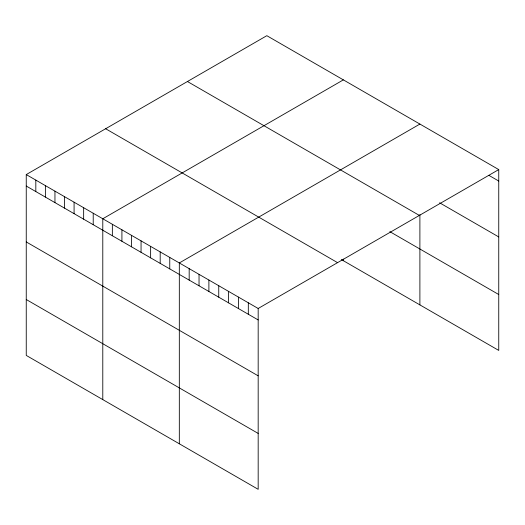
<?xml version="1.0" encoding="UTF-8"?>
<svg xmlns="http://www.w3.org/2000/svg" width="525" height="525" viewBox="0 0 525 525"><rect width="100%" height="100%" fill="white"/><g stroke="black" fill="none" stroke-linecap="round" stroke-linejoin="round"><path stroke-width="0.79" d="M498.75 169.588L258.175 308.483L258.175 489.313L26.25 355.412L26.25 174.576L266.825 35.687L498.75 169.588L498.75 350.424L341.309 259.521M343.357 79.872L102.788 218.768L102.788 399.597M419.895 124.064L179.32 262.953L179.32 443.789M488.893 175.357L498.75 181.046M439.609 202.794L498.75 236.939M187.432 81.519L419.363 215.421M389.826 231.643L498.75 294.525M105.637 128.743L337.568 262.644M26.25 174.576L258.175 308.483M26.25 186.04L258.175 319.942M26.25 241.933L258.175 375.834M26.25 299.519L258.175 433.42M419.895 214.607L419.895 304.894M343.357 259.107L343.357 260.708M248.318 302.787L248.318 314.252M238.462 297.098L238.462 308.556M228.605 291.408L228.605 302.866M218.748 285.718L218.748 297.176M208.891 280.028L208.891 291.487M199.034 274.339L199.034 285.797M189.177 268.642L189.177 280.107M169.759 257.427L169.759 268.892M160.191 251.908L160.191 263.366M150.623 246.382L150.623 257.841M141.054 240.857L141.054 252.322M131.486 235.338L131.486 246.796M121.918 229.812L121.918 241.27M112.357 224.287L112.357 235.751M93.22 213.242L93.22 224.7M83.652 207.716L83.652 219.181M74.084 202.197L74.084 213.655M64.516 196.672L64.516 208.13M54.954 191.146L54.954 202.611M45.386 185.627L45.386 197.085M35.818 180.101L35.818 191.559"/></g></svg>
